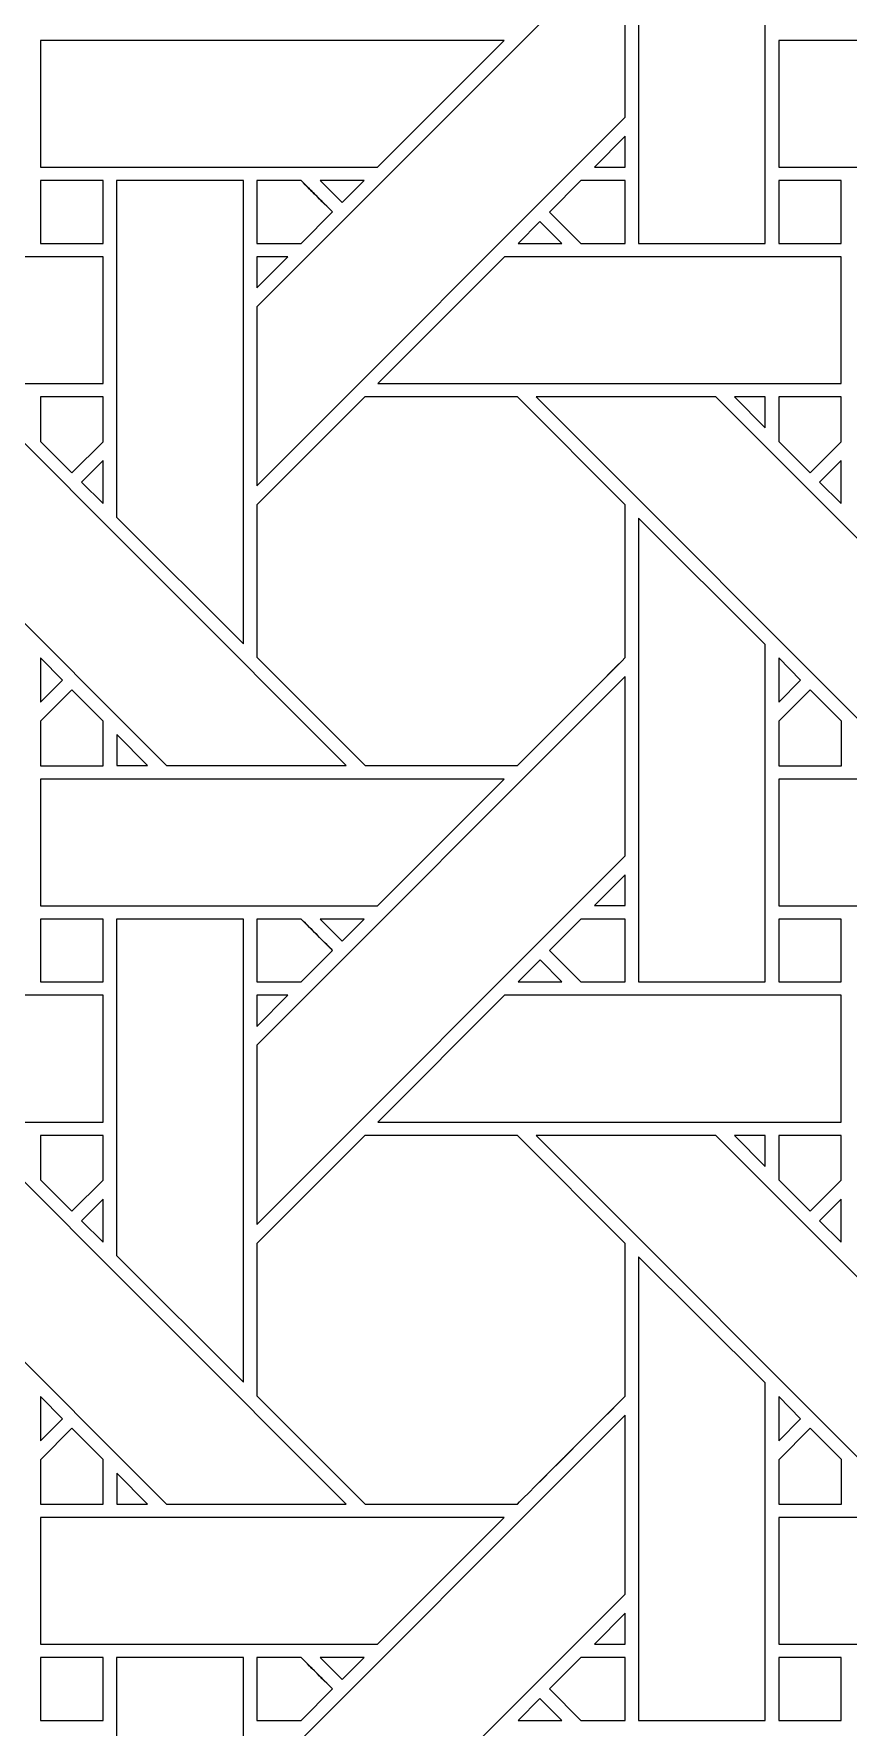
# Model space of a CAD drawing. Header units: inches. Extents: x 3.4 to 21.4, y 0.1 to 18.1.
# Drawn here: x 18.026 to 19.073, y 10.943 to 13.119 of the extents above; entities that cross this region are included whole.
import ezdxf

# ---------------------------------------------------------------- set-up
doc = ezdxf.new("R2010")
doc.units = ezdxf.units.IN
doc.header["$MEASUREMENT"] = 0
doc.layers.add('Design', color=7, linetype='Continuous', lineweight=0)

msp = doc.modelspace()

# ---------------------------------------------------------------- linework, layer by layer
at = {"layer": 'Design'}
for points, knots in [([(3.3829, 18.0948), (3.3829, 18.0948), (3.3829, 0.0948), (3.3829, 0.0948), (3.3829, 0.0948), (21.3829, 0.0948), (21.3829, 0.0948), (21.3829, 0.0948), (21.3829, 18.0948), (21.3829, 18.0948), (21.3829, 18.0948), (3.3829, 18.0948), (3.3829, 18.0948)], [0, 0, 0, 0, 1, 1, 1, 2, 2, 2, 3, 3, 3, 4, 4, 4, 4]), ([(4.2402, 17.2374), (4.2402, 17.2374), (4.2402, 0.9521), (4.2402, 0.9521), (4.2402, 0.9521), (20.5255, 0.9521), (20.5255, 0.9521), (20.5255, 0.9521), (20.5255, 17.2374), (20.5255, 17.2374), (20.5255, 17.2374), (4.2402, 17.2374), (4.2402, 17.2374)], [0, 0, 0, 0, 1, 1, 1, 2, 2, 2, 3, 3, 3, 4, 4, 4, 4]), ([(18.8036, 12.8493), (18.8036, 12.8493), (18.8036, 13.4452), (18.8036, 13.4452), (18.8036, 13.4452), (18.9663, 13.283), (18.9663, 13.283), (18.9663, 13.283), (18.9663, 12.8493), (18.9663, 12.8493), (18.9663, 12.8493), (18.8036, 12.8493), (18.8036, 12.8493)], [0, 0, 0, 0, 1, 1, 1, 2, 2, 2, 3, 3, 3, 4, 4, 4, 4]), ([(18.3128, 12.768), (18.3128, 12.768), (18.7864, 13.2416), (18.7864, 13.2416), (18.7864, 13.2416), (18.7864, 13.0116), (18.7864, 13.0116), (18.7864, 13.0116), (18.3128, 12.5379), (18.3128, 12.5379), (18.3128, 12.5379), (18.3128, 12.768), (18.3128, 12.768)], [0, 0, 0, 0, 1, 1, 1, 2, 2, 2, 3, 3, 3, 4, 4, 4, 4]), ([(18.0349, 12.9474), (18.0349, 12.9474), (18.0349, 13.1101), (18.0349, 13.1101), (18.0349, 13.1101), (18.6306, 13.1101), (18.6306, 13.1101), (18.6306, 13.1101), (18.4679, 12.9474), (18.4679, 12.9474), (18.4679, 12.9474), (18.0349, 12.9474), (18.0349, 12.9474)], [0, 0, 0, 0, 1, 1, 1, 2, 2, 2, 3, 3, 3, 4, 4, 4, 4]), ([(18.9836, 12.9474), (18.9836, 12.9474), (18.9836, 13.1101), (18.9836, 13.1101), (18.9836, 13.1101), (19.5793, 13.1101), (19.5793, 13.1101), (19.5793, 13.1101), (19.4166, 12.9474), (19.4166, 12.9474), (19.4166, 12.9474), (18.9836, 12.9474), (18.9836, 12.9474)], [0, 0, 0, 0, 1, 1, 1, 2, 2, 2, 3, 3, 3, 4, 4, 4, 4]), ([(18.7864, 12.9872), (18.7864, 12.9872), (18.7864, 12.9474), (18.7864, 12.9474), (18.7864, 12.9474), (18.7467, 12.9474), (18.7467, 12.9474), (18.7467, 12.9474), (18.7864, 12.9872), (18.7864, 12.9872)], [0, 0, 0, 0, 1, 1, 1, 2, 2, 2, 3, 3, 3, 3]), ([(18.0349, 12.9301), (18.0349, 12.9301), (18.1152, 12.9301), (18.1152, 12.9301), (18.1152, 12.9301), (18.1152, 12.8494), (18.1152, 12.8494), (18.1152, 12.8494), (18.0349, 12.8494), (18.0349, 12.8494), (18.0349, 12.8494), (18.0349, 12.9301), (18.0349, 12.9301)], [0, 0, 0, 0, 1, 1, 1, 2, 2, 2, 3, 3, 3, 4, 4, 4, 4]), ([(18.0349, 12.8494), (18.0349, 12.8494), (18.0349, 12.9301), (18.0349, 12.9301), (18.0349, 12.9301), (18.1152, 12.9301), (18.1152, 12.9301), (18.1152, 12.9301), (18.1152, 12.8494), (18.1152, 12.8494), (18.1152, 12.8494), (18.0349, 12.8494), (18.0349, 12.8494)], [0, 0, 0, 0, 1, 1, 1, 2, 2, 2, 3, 3, 3, 4, 4, 4, 4]), ([(18.2956, 12.9301), (18.2956, 12.9301), (18.2956, 12.335), (18.2956, 12.335), (18.2956, 12.335), (18.1327, 12.4979), (18.1327, 12.4979), (18.1327, 12.4979), (18.1327, 12.9301), (18.1327, 12.9301), (18.1327, 12.9301), (18.2956, 12.9301), (18.2956, 12.9301)], [0, 0, 0, 0, 1, 1, 1, 2, 2, 2, 3, 3, 3, 4, 4, 4, 4]), ([(18.3699, 12.9301), (18.375, 12.925), (18.4058, 12.8942), (18.4102, 12.8898), (18.4102, 12.8898), (18.3698, 12.8494), (18.3698, 12.8494), (18.3698, 12.8494), (18.3128, 12.8494), (18.3128, 12.8494), (18.3128, 12.8494), (18.3128, 12.9301), (18.3128, 12.9301), (18.3128, 12.9301), (18.3699, 12.9301), (18.3699, 12.9301)], [0, 0, 0, 0, 1, 1, 1, 2, 2, 2, 3, 3, 3, 4, 4, 4, 5, 5, 5, 5]), ([(18.3128, 12.8494), (18.3128, 12.8494), (18.3128, 12.9301), (18.3128, 12.9301), (18.3128, 12.9301), (18.3699, 12.9301), (18.3699, 12.9301), (18.3752, 12.9248), (18.406, 12.894), (18.4102, 12.8898), (18.4102, 12.8898), (18.3698, 12.8494), (18.3698, 12.8494), (18.3698, 12.8494), (18.3128, 12.8494), (18.3128, 12.8494)], [0, 0, 0, 0, 1, 1, 1, 2, 2, 2, 3, 3, 3, 4, 4, 4, 5, 5, 5, 5]), ([(18.3942, 12.9301), (18.3942, 12.9301), (18.4507, 12.9301), (18.4507, 12.9301), (18.4507, 12.9301), (18.4224, 12.9019), (18.4224, 12.9019), (18.4224, 12.9019), (18.3942, 12.9301), (18.3942, 12.9301)], [0, 0, 0, 0, 1, 1, 1, 2, 2, 2, 3, 3, 3, 3]), ([(18.7865, 12.9302), (18.7865, 12.9302), (18.7865, 12.8494), (18.7865, 12.8494), (18.7865, 12.8494), (18.7294, 12.8494), (18.7294, 12.8494), (18.7294, 12.8494), (18.689, 12.8897), (18.689, 12.8897), (18.689, 12.8897), (18.7294, 12.9302), (18.7294, 12.9302), (18.7294, 12.9302), (18.7865, 12.9302), (18.7865, 12.9302)], [0, 0, 0, 0, 1, 1, 1, 2, 2, 2, 3, 3, 3, 4, 4, 4, 5, 5, 5, 5]), ([(18.689, 12.8897), (18.689, 12.8897), (18.7294, 12.9302), (18.7294, 12.9302), (18.7294, 12.9302), (18.7865, 12.9302), (18.7865, 12.9302), (18.7865, 12.9302), (18.7865, 12.8494), (18.7865, 12.8494), (18.7865, 12.8494), (18.7294, 12.8494), (18.7294, 12.8494), (18.7294, 12.8494), (18.689, 12.8897), (18.689, 12.8897)], [0, 0, 0, 0, 1, 1, 1, 2, 2, 2, 3, 3, 3, 4, 4, 4, 5, 5, 5, 5]), ([(18.9837, 12.9301), (18.9837, 12.9301), (19.0639, 12.9301), (19.0639, 12.9301), (19.0639, 12.9301), (19.0639, 12.8494), (19.0639, 12.8494), (19.0639, 12.8494), (18.9837, 12.8494), (18.9837, 12.8494), (18.9837, 12.8494), (18.9837, 12.9301), (18.9837, 12.9301)], [0, 0, 0, 0, 1, 1, 1, 2, 2, 2, 3, 3, 3, 4, 4, 4, 4]), ([(18.9837, 12.8494), (18.9837, 12.8494), (18.9837, 12.9301), (18.9837, 12.9301), (18.9837, 12.9301), (19.0639, 12.9301), (19.0639, 12.9301), (19.0639, 12.9301), (19.0639, 12.8494), (19.0639, 12.8494), (19.0639, 12.8494), (18.9837, 12.8494), (18.9837, 12.8494)], [0, 0, 0, 0, 1, 1, 1, 2, 2, 2, 3, 3, 3, 4, 4, 4, 4]), ([(18.6768, 12.8776), (18.6768, 12.8776), (18.7051, 12.8493), (18.7051, 12.8493), (18.7051, 12.8493), (18.6486, 12.8493), (18.6486, 12.8493), (18.6486, 12.8493), (18.6768, 12.8776), (18.6768, 12.8776)], [0, 0, 0, 0, 1, 1, 1, 2, 2, 2, 3, 3, 3, 3]), ([(17.5199, 12.6694), (17.5199, 12.6694), (17.6827, 12.8322), (17.6827, 12.8322), (17.6827, 12.8322), (18.1152, 12.8322), (18.1152, 12.8322), (18.1152, 12.8322), (18.1152, 12.6694), (18.1152, 12.6694), (18.1152, 12.6694), (17.5199, 12.6694), (17.5199, 12.6694)], [0, 0, 0, 0, 1, 1, 1, 2, 2, 2, 3, 3, 3, 4, 4, 4, 4]), ([(18.3526, 12.8322), (18.3526, 12.8322), (18.3128, 12.7924), (18.3128, 12.7924), (18.3128, 12.7924), (18.3128, 12.8322), (18.3128, 12.8322), (18.3128, 12.8322), (18.3526, 12.8322), (18.3526, 12.8322)], [0, 0, 0, 0, 1, 1, 1, 2, 2, 2, 3, 3, 3, 3]), ([(18.4686, 12.6694), (18.4686, 12.6694), (18.6314, 12.8322), (18.6314, 12.8322), (18.6314, 12.8322), (19.0639, 12.8322), (19.0639, 12.8322), (19.0639, 12.8322), (19.0639, 12.6694), (19.0639, 12.6694), (19.0639, 12.6694), (18.4686, 12.6694), (18.4686, 12.6694)], [0, 0, 0, 0, 1, 1, 1, 2, 2, 2, 3, 3, 3, 4, 4, 4, 4]), ([(18.1968, 12.1786), (18.1968, 12.1786), (17.7232, 12.6522), (17.7232, 12.6522), (17.7232, 12.6522), (17.9541, 12.6522), (17.9541, 12.6522), (17.9541, 12.6522), (18.4278, 12.1786), (18.4278, 12.1786), (18.4278, 12.1786), (18.1968, 12.1786), (18.1968, 12.1786)], [0, 0, 0, 0, 1, 1, 1, 2, 2, 2, 3, 3, 3, 4, 4, 4, 4]), ([(18.1152, 12.6523), (18.1152, 12.6523), (18.1152, 12.5947), (18.1152, 12.5947), (18.1152, 12.5947), (18.0753, 12.5547), (18.0753, 12.5547), (18.0753, 12.5547), (18.0349, 12.5951), (18.0349, 12.5951), (18.0349, 12.5951), (18.0349, 12.6523), (18.0349, 12.6523), (18.0349, 12.6523), (18.1152, 12.6523), (18.1152, 12.6523)], [0, 0, 0, 0, 1, 1, 1, 2, 2, 2, 3, 3, 3, 4, 4, 4, 5, 5, 5, 5]), ([(18.0753, 12.5547), (18.0753, 12.5547), (18.0349, 12.5951), (18.0349, 12.5951), (18.0349, 12.5951), (18.0349, 12.6523), (18.0349, 12.6523), (18.0349, 12.6523), (18.1152, 12.6523), (18.1152, 12.6523), (18.1152, 12.6523), (18.1152, 12.5947), (18.1152, 12.5947), (18.1152, 12.5947), (18.0753, 12.5547), (18.0753, 12.5547)], [0, 0, 0, 0, 1, 1, 1, 2, 2, 2, 3, 3, 3, 4, 4, 4, 5, 5, 5, 5]), ([(18.4515, 12.6523), (18.4515, 12.6523), (18.6477, 12.6523), (18.6477, 12.6523), (18.6477, 12.6523), (18.7865, 12.5135), (18.7865, 12.5135), (18.7865, 12.5135), (18.7865, 12.3173), (18.7865, 12.3173), (18.7687, 12.2994), (18.6567, 12.1876), (18.6478, 12.1786), (18.6478, 12.1786), (18.452, 12.1786), (18.452, 12.1786), (18.452, 12.1786), (18.3128, 12.3179), (18.3128, 12.3179), (18.3128, 12.3179), (18.3128, 12.5135), (18.3128, 12.5135), (18.3128, 12.5135), (18.4515, 12.6523), (18.4515, 12.6523)], [0, 0, 0, 0, 1, 1, 1, 2, 2, 2, 3, 3, 3, 4, 4, 4, 5, 5, 5, 6, 6, 6, 7, 7, 7, 8, 8, 8, 8]), ([(18.7865, 12.3173), (18.7682, 12.2989), (18.6564, 12.1872), (18.6478, 12.1786), (18.6478, 12.1786), (18.452, 12.1786), (18.452, 12.1786), (18.452, 12.1786), (18.3128, 12.3179), (18.3128, 12.3179), (18.3128, 12.3179), (18.3128, 12.5135), (18.3128, 12.5135), (18.3128, 12.5135), (18.4515, 12.6523), (18.4515, 12.6523), (18.4515, 12.6523), (18.6477, 12.6523), (18.6477, 12.6523), (18.6477, 12.6523), (18.7865, 12.5135), (18.7865, 12.5135), (18.7865, 12.5135), (18.7865, 12.3173), (18.7865, 12.3173)], [0, 0, 0, 0, 1, 1, 1, 2, 2, 2, 3, 3, 3, 4, 4, 4, 5, 5, 5, 6, 6, 6, 7, 7, 7, 8, 8, 8, 8]), ([(19.1455, 12.1786), (19.1455, 12.1786), (18.6719, 12.6522), (18.6719, 12.6522), (18.6719, 12.6522), (18.9029, 12.6522), (18.9029, 12.6522), (18.9029, 12.6522), (19.3765, 12.1786), (19.3765, 12.1786), (19.3765, 12.1786), (19.1455, 12.1786), (19.1455, 12.1786)], [0, 0, 0, 0, 1, 1, 1, 2, 2, 2, 3, 3, 3, 4, 4, 4, 4]), ([(18.9664, 12.6522), (18.9664, 12.6522), (18.9664, 12.6124), (18.9664, 12.6124), (18.9664, 12.6124), (18.927, 12.6522), (18.927, 12.6522), (18.927, 12.6522), (18.9664, 12.6522), (18.9664, 12.6522)], [0, 0, 0, 0, 1, 1, 1, 2, 2, 2, 3, 3, 3, 3]), ([(19.0639, 12.6523), (19.0639, 12.6523), (19.0639, 12.5947), (19.0639, 12.5947), (19.0639, 12.5947), (19.024, 12.5547), (19.024, 12.5547), (19.024, 12.5547), (18.9837, 12.5951), (18.9837, 12.5951), (18.9837, 12.5951), (18.9837, 12.6523), (18.9837, 12.6523), (18.9837, 12.6523), (19.0639, 12.6523), (19.0639, 12.6523)], [0, 0, 0, 0, 1, 1, 1, 2, 2, 2, 3, 3, 3, 4, 4, 4, 5, 5, 5, 5]), ([(19.024, 12.5547), (19.024, 12.5547), (18.9837, 12.5951), (18.9837, 12.5951), (18.9837, 12.5951), (18.9837, 12.6523), (18.9837, 12.6523), (18.9837, 12.6523), (19.0639, 12.6523), (19.0639, 12.6523), (19.0639, 12.6523), (19.0639, 12.5947), (19.0639, 12.5947), (19.0639, 12.5947), (19.024, 12.5547), (19.024, 12.5547)], [0, 0, 0, 0, 1, 1, 1, 2, 2, 2, 3, 3, 3, 4, 4, 4, 5, 5, 5, 5]), ([(18.1152, 12.5704), (18.1152, 12.5704), (18.1152, 12.5152), (18.1152, 12.5152), (18.1152, 12.5152), (18.0874, 12.5426), (18.0874, 12.5426), (18.0874, 12.5426), (18.1152, 12.5704), (18.1152, 12.5704)], [0, 0, 0, 0, 1, 1, 1, 2, 2, 2, 3, 3, 3, 3]), ([(19.0639, 12.5704), (19.0639, 12.5704), (19.0639, 12.5152), (19.0639, 12.5152), (19.0639, 12.5152), (19.0361, 12.5426), (19.0361, 12.5426), (19.0361, 12.5426), (19.0639, 12.5704), (19.0639, 12.5704)], [0, 0, 0, 0, 1, 1, 1, 2, 2, 2, 3, 3, 3, 3]), ([(18.8036, 11.9006), (18.8036, 11.9006), (18.8036, 12.4964), (18.8036, 12.4964), (18.8036, 12.4964), (18.9663, 12.3343), (18.9663, 12.3343), (18.9663, 12.3343), (18.9663, 11.9006), (18.9663, 11.9006), (18.9663, 11.9006), (18.8036, 11.9006), (18.8036, 11.9006)], [0, 0, 0, 0, 1, 1, 1, 2, 2, 2, 3, 3, 3, 4, 4, 4, 4]), ([(18.0349, 12.26), (18.0349, 12.26), (18.0349, 12.3168), (18.0349, 12.3168), (18.0349, 12.3168), (18.0631, 12.2882), (18.0631, 12.2882), (18.0631, 12.2882), (18.0349, 12.26), (18.0349, 12.26)], [0, 0, 0, 0, 1, 1, 1, 2, 2, 2, 3, 3, 3, 3]), ([(18.9836, 12.26), (18.9836, 12.26), (18.9836, 12.3168), (18.9836, 12.3168), (18.9836, 12.3168), (19.0118, 12.2882), (19.0118, 12.2882), (19.0118, 12.2882), (18.9836, 12.26), (18.9836, 12.26)], [0, 0, 0, 0, 1, 1, 1, 2, 2, 2, 3, 3, 3, 3]), ([(18.7864, 12.0628), (18.7864, 12.0628), (18.3128, 11.5892), (18.3128, 11.5892), (18.3128, 11.5892), (18.3128, 11.8193), (18.3128, 11.8193), (18.3128, 11.8193), (18.7864, 12.2929), (18.7864, 12.2929), (18.7864, 12.2929), (18.7864, 12.0628), (18.7864, 12.0628)], [0, 0, 0, 0, 1, 1, 1, 2, 2, 2, 3, 3, 3, 4, 4, 4, 4]), ([(18.0349, 12.1784), (18.0349, 12.1784), (18.0349, 12.2357), (18.0349, 12.2357), (18.0349, 12.2357), (18.0753, 12.276), (18.0753, 12.276), (18.0753, 12.276), (18.1156, 12.2357), (18.1156, 12.2357), (18.1156, 12.2357), (18.1156, 12.1784), (18.1156, 12.1784), (18.1156, 12.1784), (18.0349, 12.1784), (18.0349, 12.1784)], [0, 0, 0, 0, 1, 1, 1, 2, 2, 2, 3, 3, 3, 4, 4, 4, 5, 5, 5, 5]), ([(18.0753, 12.276), (18.0753, 12.276), (18.1156, 12.2357), (18.1156, 12.2357), (18.1156, 12.2357), (18.1156, 12.1784), (18.1156, 12.1784), (18.1156, 12.1784), (18.0349, 12.1784), (18.0349, 12.1784), (18.0349, 12.1784), (18.0349, 12.2357), (18.0349, 12.2357), (18.0349, 12.2357), (18.0753, 12.276), (18.0753, 12.276)], [0, 0, 0, 0, 1, 1, 1, 2, 2, 2, 3, 3, 3, 4, 4, 4, 5, 5, 5, 5]), ([(18.9837, 12.1784), (18.9837, 12.1784), (18.9837, 12.2357), (18.9837, 12.2357), (18.9837, 12.2357), (19.024, 12.276), (19.024, 12.276), (19.024, 12.276), (19.0643, 12.2357), (19.0643, 12.2357), (19.0643, 12.2357), (19.0643, 12.1784), (19.0643, 12.1784), (19.0643, 12.1784), (18.9837, 12.1784), (18.9837, 12.1784)], [0, 0, 0, 0, 1, 1, 1, 2, 2, 2, 3, 3, 3, 4, 4, 4, 5, 5, 5, 5]), ([(19.024, 12.276), (19.024, 12.276), (19.0643, 12.2357), (19.0643, 12.2357), (19.0643, 12.2357), (19.0643, 12.1784), (19.0643, 12.1784), (19.0643, 12.1784), (18.9837, 12.1784), (18.9837, 12.1784), (18.9837, 12.1784), (18.9837, 12.2357), (18.9837, 12.2357), (18.9837, 12.2357), (19.024, 12.276), (19.024, 12.276)], [0, 0, 0, 0, 1, 1, 1, 2, 2, 2, 3, 3, 3, 4, 4, 4, 5, 5, 5, 5]), ([(18.1328, 12.1786), (18.1328, 12.1786), (18.1328, 12.2184), (18.1328, 12.2184), (18.1328, 12.2184), (18.1725, 12.1786), (18.1725, 12.1786), (18.1725, 12.1786), (18.1328, 12.1786), (18.1328, 12.1786)], [0, 0, 0, 0, 1, 1, 1, 2, 2, 2, 3, 3, 3, 3]), ([(18.4679, 11.9986), (18.4679, 11.9986), (18.0349, 11.9986), (18.0349, 11.9986), (18.0349, 11.9986), (18.0349, 12.1613), (18.0349, 12.1613), (18.0349, 12.1613), (18.6306, 12.1613), (18.6306, 12.1613), (18.6306, 12.1613), (18.4679, 11.9986), (18.4679, 11.9986)], [0, 0, 0, 0, 1, 1, 1, 2, 2, 2, 3, 3, 3, 4, 4, 4, 4]), ([(19.4166, 11.9986), (19.4166, 11.9986), (18.9836, 11.9986), (18.9836, 11.9986), (18.9836, 11.9986), (18.9836, 12.1613), (18.9836, 12.1613), (18.9836, 12.1613), (19.5793, 12.1613), (19.5793, 12.1613), (19.5793, 12.1613), (19.4166, 11.9986), (19.4166, 11.9986)], [0, 0, 0, 0, 1, 1, 1, 2, 2, 2, 3, 3, 3, 4, 4, 4, 4]), ([(18.7864, 12.0384), (18.7864, 12.0384), (18.7864, 11.9987), (18.7864, 11.9987), (18.7864, 11.9987), (18.7467, 11.9987), (18.7467, 11.9987), (18.7467, 11.9987), (18.7864, 12.0384), (18.7864, 12.0384)], [0, 0, 0, 0, 1, 1, 1, 2, 2, 2, 3, 3, 3, 3]), ([(18.0349, 11.9814), (18.0349, 11.9814), (18.1152, 11.9814), (18.1152, 11.9814), (18.1152, 11.9814), (18.1152, 11.9006), (18.1152, 11.9006), (18.1152, 11.9006), (18.0349, 11.9006), (18.0349, 11.9006), (18.0349, 11.9006), (18.0349, 11.9814), (18.0349, 11.9814)], [0, 0, 0, 0, 1, 1, 1, 2, 2, 2, 3, 3, 3, 4, 4, 4, 4]), ([(18.1152, 11.9006), (18.1152, 11.9006), (18.0349, 11.9006), (18.0349, 11.9006), (18.0349, 11.9006), (18.0349, 11.9814), (18.0349, 11.9814), (18.0349, 11.9814), (18.1152, 11.9814), (18.1152, 11.9814), (18.1152, 11.9814), (18.1152, 11.9006), (18.1152, 11.9006)], [0, 0, 0, 0, 1, 1, 1, 2, 2, 2, 3, 3, 3, 4, 4, 4, 4]), ([(18.1327, 11.5492), (18.1327, 11.5492), (18.1327, 11.9814), (18.1327, 11.9814), (18.1327, 11.9814), (18.2956, 11.9814), (18.2956, 11.9814), (18.2956, 11.9814), (18.2956, 11.3863), (18.2956, 11.3863), (18.2956, 11.3863), (18.1327, 11.5492), (18.1327, 11.5492)], [0, 0, 0, 0, 1, 1, 1, 2, 2, 2, 3, 3, 3, 4, 4, 4, 4]), ([(18.3699, 11.9814), (18.375, 11.9763), (18.4058, 11.9455), (18.4102, 11.9411), (18.4102, 11.9411), (18.3698, 11.9006), (18.3698, 11.9006), (18.3698, 11.9006), (18.3128, 11.9006), (18.3128, 11.9006), (18.3128, 11.9006), (18.3128, 11.9814), (18.3128, 11.9814), (18.3128, 11.9814), (18.3699, 11.9814), (18.3699, 11.9814)], [0, 0, 0, 0, 1, 1, 1, 2, 2, 2, 3, 3, 3, 4, 4, 4, 5, 5, 5, 5]), ([(18.4102, 11.9411), (18.4102, 11.9411), (18.3698, 11.9006), (18.3698, 11.9006), (18.3698, 11.9006), (18.3128, 11.9006), (18.3128, 11.9006), (18.3128, 11.9006), (18.3128, 11.9814), (18.3128, 11.9814), (18.3128, 11.9814), (18.3699, 11.9814), (18.3699, 11.9814), (18.3752, 11.9761), (18.406, 11.9452), (18.4102, 11.9411)], [0, 0, 0, 0, 1, 1, 1, 2, 2, 2, 3, 3, 3, 4, 4, 4, 5, 5, 5, 5]), ([(18.3942, 11.9814), (18.3942, 11.9814), (18.4507, 11.9814), (18.4507, 11.9814), (18.4507, 11.9814), (18.4224, 11.9532), (18.4224, 11.9532), (18.4224, 11.9532), (18.3942, 11.9814), (18.3942, 11.9814)], [0, 0, 0, 0, 1, 1, 1, 2, 2, 2, 3, 3, 3, 3]), ([(18.7865, 11.9814), (18.7865, 11.9814), (18.7865, 11.9006), (18.7865, 11.9006), (18.7865, 11.9006), (18.7294, 11.9006), (18.7294, 11.9006), (18.7294, 11.9006), (18.689, 11.941), (18.689, 11.941), (18.689, 11.941), (18.7294, 11.9814), (18.7294, 11.9814), (18.7294, 11.9814), (18.7865, 11.9814), (18.7865, 11.9814)], [0, 0, 0, 0, 1, 1, 1, 2, 2, 2, 3, 3, 3, 4, 4, 4, 5, 5, 5, 5]), ([(18.7865, 11.9006), (18.7865, 11.9006), (18.7294, 11.9006), (18.7294, 11.9006), (18.7294, 11.9006), (18.689, 11.941), (18.689, 11.941), (18.689, 11.941), (18.7294, 11.9814), (18.7294, 11.9814), (18.7294, 11.9814), (18.7865, 11.9814), (18.7865, 11.9814), (18.7865, 11.9814), (18.7865, 11.9006), (18.7865, 11.9006)], [0, 0, 0, 0, 1, 1, 1, 2, 2, 2, 3, 3, 3, 4, 4, 4, 5, 5, 5, 5]), ([(18.9837, 11.9814), (18.9837, 11.9814), (19.0639, 11.9814), (19.0639, 11.9814), (19.0639, 11.9814), (19.0639, 11.9006), (19.0639, 11.9006), (19.0639, 11.9006), (18.9837, 11.9006), (18.9837, 11.9006), (18.9837, 11.9006), (18.9837, 11.9814), (18.9837, 11.9814)], [0, 0, 0, 0, 1, 1, 1, 2, 2, 2, 3, 3, 3, 4, 4, 4, 4]), ([(19.0639, 11.9006), (19.0639, 11.9006), (18.9837, 11.9006), (18.9837, 11.9006), (18.9837, 11.9006), (18.9837, 11.9814), (18.9837, 11.9814), (18.9837, 11.9814), (19.0639, 11.9814), (19.0639, 11.9814), (19.0639, 11.9814), (19.0639, 11.9006), (19.0639, 11.9006)], [0, 0, 0, 0, 1, 1, 1, 2, 2, 2, 3, 3, 3, 4, 4, 4, 4]), ([(18.6769, 11.9289), (18.6769, 11.9289), (18.7051, 11.9006), (18.7051, 11.9006), (18.7051, 11.9006), (18.6486, 11.9006), (18.6486, 11.9006), (18.6486, 11.9006), (18.6769, 11.9289), (18.6769, 11.9289)], [0, 0, 0, 0, 1, 1, 1, 2, 2, 2, 3, 3, 3, 3]), ([(18.1152, 11.8835), (18.1152, 11.8835), (18.1152, 11.7207), (18.1152, 11.7207), (18.1152, 11.7207), (17.5199, 11.7207), (17.5199, 11.7207), (17.5199, 11.7207), (17.6827, 11.8835), (17.6827, 11.8835), (17.6827, 11.8835), (18.1152, 11.8835), (18.1152, 11.8835)], [0, 0, 0, 0, 1, 1, 1, 2, 2, 2, 3, 3, 3, 4, 4, 4, 4]), ([(18.3526, 11.8835), (18.3526, 11.8835), (18.3128, 11.8436), (18.3128, 11.8436), (18.3128, 11.8436), (18.3128, 11.8835), (18.3128, 11.8835), (18.3128, 11.8835), (18.3526, 11.8835), (18.3526, 11.8835)], [0, 0, 0, 0, 1, 1, 1, 2, 2, 2, 3, 3, 3, 3]), ([(19.0639, 11.8835), (19.0639, 11.8835), (19.0639, 11.7207), (19.0639, 11.7207), (19.0639, 11.7207), (18.4686, 11.7207), (18.4686, 11.7207), (18.4686, 11.7207), (18.6314, 11.8835), (18.6314, 11.8835), (18.6314, 11.8835), (19.0639, 11.8835), (19.0639, 11.8835)], [0, 0, 0, 0, 1, 1, 1, 2, 2, 2, 3, 3, 3, 4, 4, 4, 4]), ([(18.4278, 11.2299), (18.4278, 11.2299), (18.1967, 11.2299), (18.1967, 11.2299), (18.1967, 11.2299), (17.7232, 11.7035), (17.7232, 11.7035), (17.7232, 11.7035), (17.9541, 11.7035), (17.9541, 11.7035), (17.9541, 11.7035), (18.4278, 11.2299), (18.4278, 11.2299)], [0, 0, 0, 0, 1, 1, 1, 2, 2, 2, 3, 3, 3, 4, 4, 4, 4]), ([(18.1152, 11.7035), (18.1152, 11.7035), (18.1152, 11.6459), (18.1152, 11.6459), (18.1152, 11.6459), (18.0753, 11.606), (18.0753, 11.606), (18.0753, 11.606), (18.0349, 11.6463), (18.0349, 11.6463), (18.0349, 11.6463), (18.0349, 11.7035), (18.0349, 11.7035), (18.0349, 11.7035), (18.1152, 11.7035), (18.1152, 11.7035)], [0, 0, 0, 0, 1, 1, 1, 2, 2, 2, 3, 3, 3, 4, 4, 4, 5, 5, 5, 5]), ([(18.0753, 11.606), (18.0753, 11.606), (18.0349, 11.6463), (18.0349, 11.6463), (18.0349, 11.6463), (18.0349, 11.7035), (18.0349, 11.7035), (18.0349, 11.7035), (18.1152, 11.7035), (18.1152, 11.7035), (18.1152, 11.7035), (18.1152, 11.6459), (18.1152, 11.6459), (18.1152, 11.6459), (18.0753, 11.606), (18.0753, 11.606)], [0, 0, 0, 0, 1, 1, 1, 2, 2, 2, 3, 3, 3, 4, 4, 4, 5, 5, 5, 5]), ([(18.4515, 11.7035), (18.4515, 11.7035), (18.6477, 11.7035), (18.6477, 11.7035), (18.6477, 11.7035), (18.7865, 11.5648), (18.7865, 11.5648), (18.7865, 11.5648), (18.7865, 11.3686), (18.7865, 11.3686), (18.7687, 11.3507), (18.6567, 11.2389), (18.6478, 11.2299), (18.6478, 11.2299), (18.452, 11.2299), (18.452, 11.2299), (18.452, 11.2299), (18.3128, 11.3691), (18.3128, 11.3691), (18.3128, 11.3691), (18.3128, 11.5648), (18.3128, 11.5648), (18.3128, 11.5648), (18.4515, 11.7035), (18.4515, 11.7035)], [0, 0, 0, 0, 1, 1, 1, 2, 2, 2, 3, 3, 3, 4, 4, 4, 5, 5, 5, 6, 6, 6, 7, 7, 7, 8, 8, 8, 8]), ([(18.7865, 11.3686), (18.7685, 11.3505), (18.6566, 11.2388), (18.6478, 11.2299), (18.6478, 11.2299), (18.452, 11.2299), (18.452, 11.2299), (18.452, 11.2299), (18.3128, 11.3691), (18.3128, 11.3691), (18.3128, 11.3691), (18.3128, 11.5648), (18.3128, 11.5648), (18.3128, 11.5648), (18.4515, 11.7035), (18.4515, 11.7035), (18.4515, 11.7035), (18.6477, 11.7035), (18.6477, 11.7035), (18.6477, 11.7035), (18.7865, 11.5648), (18.7865, 11.5648), (18.7865, 11.5648), (18.7865, 11.3686), (18.7865, 11.3686)], [0, 0, 0, 0, 1, 1, 1, 2, 2, 2, 3, 3, 3, 4, 4, 4, 5, 5, 5, 6, 6, 6, 7, 7, 7, 8, 8, 8, 8]), ([(19.3765, 11.2299), (19.3765, 11.2299), (19.1455, 11.2299), (19.1455, 11.2299), (19.1455, 11.2299), (18.6719, 11.7035), (18.6719, 11.7035), (18.6719, 11.7035), (18.9029, 11.7035), (18.9029, 11.7035), (18.9029, 11.7035), (19.3765, 11.2299), (19.3765, 11.2299)], [0, 0, 0, 0, 1, 1, 1, 2, 2, 2, 3, 3, 3, 4, 4, 4, 4]), ([(18.927, 11.7035), (18.927, 11.7035), (18.9664, 11.7035), (18.9664, 11.7035), (18.9664, 11.7035), (18.9664, 11.6637), (18.9664, 11.6637), (18.9664, 11.6637), (18.927, 11.7035), (18.927, 11.7035)], [0, 0, 0, 0, 1, 1, 1, 2, 2, 2, 3, 3, 3, 3]), ([(19.0639, 11.7035), (19.0639, 11.7035), (19.0639, 11.6459), (19.0639, 11.6459), (19.0639, 11.6459), (19.024, 11.606), (19.024, 11.606), (19.024, 11.606), (18.9837, 11.6463), (18.9837, 11.6463), (18.9837, 11.6463), (18.9837, 11.7035), (18.9837, 11.7035), (18.9837, 11.7035), (19.0639, 11.7035), (19.0639, 11.7035)], [0, 0, 0, 0, 1, 1, 1, 2, 2, 2, 3, 3, 3, 4, 4, 4, 5, 5, 5, 5]), ([(19.024, 11.606), (19.024, 11.606), (18.9837, 11.6463), (18.9837, 11.6463), (18.9837, 11.6463), (18.9837, 11.7035), (18.9837, 11.7035), (18.9837, 11.7035), (19.0639, 11.7035), (19.0639, 11.7035), (19.0639, 11.7035), (19.0639, 11.6459), (19.0639, 11.6459), (19.0639, 11.6459), (19.024, 11.606), (19.024, 11.606)], [0, 0, 0, 0, 1, 1, 1, 2, 2, 2, 3, 3, 3, 4, 4, 4, 5, 5, 5, 5]), ([(18.1152, 11.6217), (18.1152, 11.6217), (18.1152, 11.5665), (18.1152, 11.5665), (18.1152, 11.5665), (18.0874, 11.5939), (18.0874, 11.5939), (18.0874, 11.5939), (18.1152, 11.6217), (18.1152, 11.6217)], [0, 0, 0, 0, 1, 1, 1, 2, 2, 2, 3, 3, 3, 3]), ([(19.0639, 11.6217), (19.0639, 11.6217), (19.0639, 11.5665), (19.0639, 11.5665), (19.0639, 11.5665), (19.0361, 11.5939), (19.0361, 11.5939), (19.0361, 11.5939), (19.0639, 11.6217), (19.0639, 11.6217)], [0, 0, 0, 0, 1, 1, 1, 2, 2, 2, 3, 3, 3, 3]), ([(18.8036, 10.9519), (18.8036, 10.9519), (18.8036, 11.5477), (18.8036, 11.5477), (18.8036, 11.5477), (18.9663, 11.3856), (18.9663, 11.3856), (18.9663, 11.3856), (18.9663, 10.9519), (18.9663, 10.9519), (18.9663, 10.9519), (18.8036, 10.9519), (18.8036, 10.9519)], [0, 0, 0, 0, 1, 1, 1, 2, 2, 2, 3, 3, 3, 4, 4, 4, 4]), ([(18.0349, 11.3113), (18.0349, 11.3113), (18.0349, 11.3681), (18.0349, 11.3681), (18.0349, 11.3681), (18.0631, 11.3395), (18.0631, 11.3395), (18.0631, 11.3395), (18.0349, 11.3113), (18.0349, 11.3113)], [0, 0, 0, 0, 1, 1, 1, 2, 2, 2, 3, 3, 3, 3]), ([(18.9836, 11.3113), (18.9836, 11.3113), (18.9836, 11.3681), (18.9836, 11.3681), (18.9836, 11.3681), (19.0118, 11.3395), (19.0118, 11.3395), (19.0118, 11.3395), (18.9836, 11.3113), (18.9836, 11.3113)], [0, 0, 0, 0, 1, 1, 1, 2, 2, 2, 3, 3, 3, 3]), ([(18.7864, 11.1141), (18.7864, 11.1141), (18.3128, 10.6404), (18.3128, 10.6404), (18.3128, 10.6404), (18.3128, 10.8705), (18.3128, 10.8705), (18.3128, 10.8705), (18.7864, 11.3441), (18.7864, 11.3441), (18.7864, 11.3441), (18.7864, 11.1141), (18.7864, 11.1141)], [0, 0, 0, 0, 1, 1, 1, 2, 2, 2, 3, 3, 3, 4, 4, 4, 4]), ([(18.0349, 11.2297), (18.0349, 11.2297), (18.0349, 11.2869), (18.0349, 11.2869), (18.0349, 11.2869), (18.0753, 11.3273), (18.0753, 11.3273), (18.0753, 11.3273), (18.1156, 11.287), (18.1156, 11.287), (18.1156, 11.287), (18.1156, 11.2297), (18.1156, 11.2297), (18.1156, 11.2297), (18.0349, 11.2297), (18.0349, 11.2297)], [0, 0, 0, 0, 1, 1, 1, 2, 2, 2, 3, 3, 3, 4, 4, 4, 5, 5, 5, 5]), ([(18.0753, 11.3273), (18.0753, 11.3273), (18.1156, 11.287), (18.1156, 11.287), (18.1156, 11.287), (18.1156, 11.2297), (18.1156, 11.2297), (18.1156, 11.2297), (18.0349, 11.2297), (18.0349, 11.2297), (18.0349, 11.2297), (18.0349, 11.2869), (18.0349, 11.2869), (18.0349, 11.2869), (18.0753, 11.3273), (18.0753, 11.3273)], [0, 0, 0, 0, 1, 1, 1, 2, 2, 2, 3, 3, 3, 4, 4, 4, 5, 5, 5, 5]), ([(18.9837, 11.2297), (18.9837, 11.2297), (18.9837, 11.2869), (18.9837, 11.2869), (18.9837, 11.2869), (19.024, 11.3273), (19.024, 11.3273), (19.024, 11.3273), (19.0643, 11.287), (19.0643, 11.287), (19.0643, 11.287), (19.0643, 11.2297), (19.0643, 11.2297), (19.0643, 11.2297), (18.9837, 11.2297), (18.9837, 11.2297)], [0, 0, 0, 0, 1, 1, 1, 2, 2, 2, 3, 3, 3, 4, 4, 4, 5, 5, 5, 5]), ([(19.024, 11.3273), (19.024, 11.3273), (19.0643, 11.287), (19.0643, 11.287), (19.0643, 11.287), (19.0643, 11.2297), (19.0643, 11.2297), (19.0643, 11.2297), (18.9837, 11.2297), (18.9837, 11.2297), (18.9837, 11.2297), (18.9837, 11.2869), (18.9837, 11.2869), (18.9837, 11.2869), (19.024, 11.3273), (19.024, 11.3273)], [0, 0, 0, 0, 1, 1, 1, 2, 2, 2, 3, 3, 3, 4, 4, 4, 5, 5, 5, 5]), ([(18.1328, 11.2299), (18.1328, 11.2299), (18.1328, 11.2697), (18.1328, 11.2697), (18.1328, 11.2697), (18.1725, 11.2299), (18.1725, 11.2299), (18.1725, 11.2299), (18.1328, 11.2299), (18.1328, 11.2299)], [0, 0, 0, 0, 1, 1, 1, 2, 2, 2, 3, 3, 3, 3]), ([(18.4679, 11.0499), (18.4679, 11.0499), (18.0349, 11.0499), (18.0349, 11.0499), (18.0349, 11.0499), (18.0349, 11.2126), (18.0349, 11.2126), (18.0349, 11.2126), (18.6306, 11.2126), (18.6306, 11.2126), (18.6306, 11.2126), (18.4679, 11.0499), (18.4679, 11.0499)], [0, 0, 0, 0, 1, 1, 1, 2, 2, 2, 3, 3, 3, 4, 4, 4, 4]), ([(19.4166, 11.0499), (19.4166, 11.0499), (18.9836, 11.0499), (18.9836, 11.0499), (18.9836, 11.0499), (18.9836, 11.2126), (18.9836, 11.2126), (18.9836, 11.2126), (19.5793, 11.2126), (19.5793, 11.2126), (19.5793, 11.2126), (19.4166, 11.0499), (19.4166, 11.0499)], [0, 0, 0, 0, 1, 1, 1, 2, 2, 2, 3, 3, 3, 4, 4, 4, 4]), ([(18.7864, 11.0897), (18.7864, 11.0897), (18.7864, 11.0499), (18.7864, 11.0499), (18.7864, 11.0499), (18.7467, 11.0499), (18.7467, 11.0499), (18.7467, 11.0499), (18.7864, 11.0897), (18.7864, 11.0897)], [0, 0, 0, 0, 1, 1, 1, 2, 2, 2, 3, 3, 3, 3]), ([(18.0349, 11.0327), (18.0349, 11.0327), (18.1152, 11.0327), (18.1152, 11.0327), (18.1152, 11.0327), (18.1152, 10.9519), (18.1152, 10.9519), (18.1152, 10.9519), (18.0349, 10.9519), (18.0349, 10.9519), (18.0349, 10.9519), (18.0349, 11.0327), (18.0349, 11.0327)], [0, 0, 0, 0, 1, 1, 1, 2, 2, 2, 3, 3, 3, 4, 4, 4, 4]), ([(18.0349, 10.9519), (18.0349, 10.9519), (18.0349, 11.0327), (18.0349, 11.0327), (18.0349, 11.0327), (18.1152, 11.0327), (18.1152, 11.0327), (18.1152, 11.0327), (18.1152, 10.9519), (18.1152, 10.9519), (18.1152, 10.9519), (18.0349, 10.9519), (18.0349, 10.9519)], [0, 0, 0, 0, 1, 1, 1, 2, 2, 2, 3, 3, 3, 4, 4, 4, 4]), ([(18.1327, 10.6004), (18.1327, 10.6004), (18.1327, 11.0326), (18.1327, 11.0326), (18.1327, 11.0326), (18.2956, 11.0326), (18.2956, 11.0326), (18.2956, 11.0326), (18.2956, 10.4375), (18.2956, 10.4375), (18.2956, 10.4375), (18.1327, 10.6004), (18.1327, 10.6004)], [0, 0, 0, 0, 1, 1, 1, 2, 2, 2, 3, 3, 3, 4, 4, 4, 4]), ([(18.3699, 11.0327), (18.375, 11.0276), (18.4058, 10.9967), (18.4102, 10.9923), (18.4102, 10.9923), (18.3698, 10.9519), (18.3698, 10.9519), (18.3698, 10.9519), (18.3128, 10.9519), (18.3128, 10.9519), (18.3128, 10.9519), (18.3128, 11.0327), (18.3128, 11.0327), (18.3128, 11.0327), (18.3699, 11.0327), (18.3699, 11.0327)], [0, 0, 0, 0, 1, 1, 1, 2, 2, 2, 3, 3, 3, 4, 4, 4, 5, 5, 5, 5]), ([(18.4102, 10.9923), (18.4102, 10.9923), (18.3698, 10.9519), (18.3698, 10.9519), (18.3698, 10.9519), (18.3128, 10.9519), (18.3128, 10.9519), (18.3128, 10.9519), (18.3128, 11.0327), (18.3128, 11.0327), (18.3128, 11.0327), (18.3699, 11.0327), (18.3699, 11.0327), (18.3752, 11.0274), (18.406, 10.9965), (18.4102, 10.9923)], [0, 0, 0, 0, 1, 1, 1, 2, 2, 2, 3, 3, 3, 4, 4, 4, 5, 5, 5, 5]), ([(18.3942, 11.0326), (18.3942, 11.0326), (18.4507, 11.0326), (18.4507, 11.0326), (18.4507, 11.0326), (18.4224, 11.0045), (18.4224, 11.0045), (18.4224, 11.0045), (18.3942, 11.0326), (18.3942, 11.0326)], [0, 0, 0, 0, 1, 1, 1, 2, 2, 2, 3, 3, 3, 3]), ([(18.7865, 11.0327), (18.7865, 11.0327), (18.7865, 10.9519), (18.7865, 10.9519), (18.7865, 10.9519), (18.7294, 10.9519), (18.7294, 10.9519), (18.7294, 10.9519), (18.689, 10.9923), (18.689, 10.9923), (18.689, 10.9923), (18.7294, 11.0327), (18.7294, 11.0327), (18.7294, 11.0327), (18.7865, 11.0327), (18.7865, 11.0327)], [0, 0, 0, 0, 1, 1, 1, 2, 2, 2, 3, 3, 3, 4, 4, 4, 5, 5, 5, 5]), ([(18.7865, 10.9519), (18.7865, 10.9519), (18.7294, 10.9519), (18.7294, 10.9519), (18.7294, 10.9519), (18.689, 10.9923), (18.689, 10.9923), (18.689, 10.9923), (18.7294, 11.0327), (18.7294, 11.0327), (18.7294, 11.0327), (18.7865, 11.0327), (18.7865, 11.0327), (18.7865, 11.0327), (18.7865, 10.9519), (18.7865, 10.9519)], [0, 0, 0, 0, 1, 1, 1, 2, 2, 2, 3, 3, 3, 4, 4, 4, 5, 5, 5, 5]), ([(18.9837, 11.0327), (18.9837, 11.0327), (19.0639, 11.0327), (19.0639, 11.0327), (19.0639, 11.0327), (19.0639, 10.9519), (19.0639, 10.9519), (19.0639, 10.9519), (18.9837, 10.9519), (18.9837, 10.9519), (18.9837, 10.9519), (18.9837, 11.0327), (18.9837, 11.0327)], [0, 0, 0, 0, 1, 1, 1, 2, 2, 2, 3, 3, 3, 4, 4, 4, 4]), ([(18.9837, 10.9519), (18.9837, 10.9519), (18.9837, 11.0327), (18.9837, 11.0327), (18.9837, 11.0327), (19.0639, 11.0327), (19.0639, 11.0327), (19.0639, 11.0327), (19.0639, 10.9519), (19.0639, 10.9519), (19.0639, 10.9519), (18.9837, 10.9519), (18.9837, 10.9519)], [0, 0, 0, 0, 1, 1, 1, 2, 2, 2, 3, 3, 3, 4, 4, 4, 4]), ([(18.6768, 10.9801), (18.6768, 10.9801), (18.7051, 10.9519), (18.7051, 10.9519), (18.7051, 10.9519), (18.6486, 10.9519), (18.6486, 10.9519), (18.6486, 10.9519), (18.6768, 10.9801), (18.6768, 10.9801)], [0, 0, 0, 0, 1, 1, 1, 2, 2, 2, 3, 3, 3, 3])]:
    msp.add_open_spline(points, degree=3, knots=knots, dxfattribs=at)

doc.saveas('drawing.dxf')
